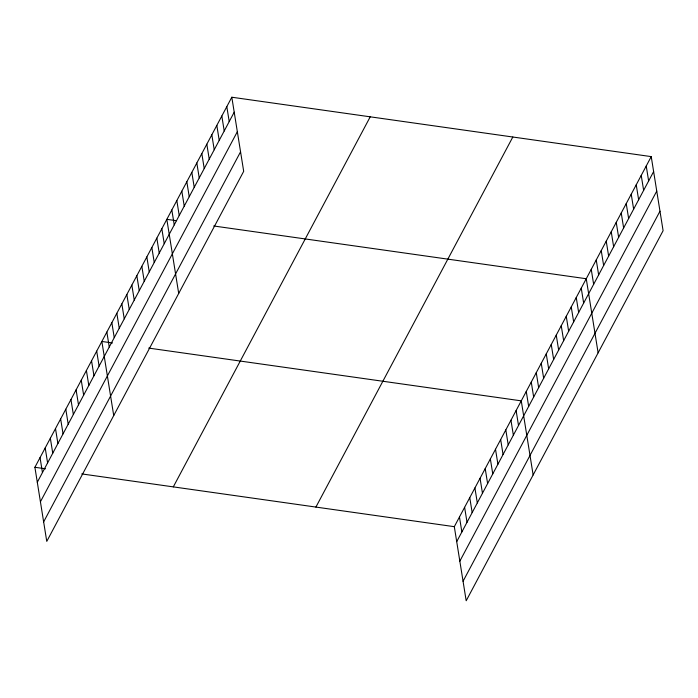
<?xml version="1.0" encoding="UTF-8"?>
<svg xmlns="http://www.w3.org/2000/svg" width="698" height="698" viewBox="0 0 698 698"><rect width="100%" height="100%" fill="white"/><g stroke="black" fill="none" stroke-linecap="round" stroke-linejoin="round"><path stroke-width="1.05" d="M231.815 97.223L243.689 171.324L46.766 541.386L34.9 467.285L231.815 97.223L651.234 156.614L663.1 230.715L466.185 600.777L454.311 526.676L651.234 156.614M37.299 482.248L234.214 112.186M40.423 501.766L237.337 131.704M43.642 521.868L240.566 151.806M173.305 486.881L370.228 116.819M315.906 507.08L512.821 137.017M456.71 541.648L653.625 171.586M459.834 561.157L656.757 191.095M463.053 581.268L659.976 211.206M176.419 220.699L166.831 219.338L178.705 293.448M213.684 225.978L586.25 278.738L598.116 352.839M112.5 342.971L101.856 341.462L113.722 415.563M148.7 348.093L521.266 400.853L533.132 474.963M34.9 467.285L45.545 468.786M81.745 473.916L454.311 526.676M646.235 166.011L648.634 180.974M641.235 175.399L643.635 190.371M636.236 184.796L638.635 199.768M631.236 194.192L633.636 209.156M626.237 203.58L628.636 218.553M621.237 212.977L623.637 227.949M616.238 222.374L618.637 237.337M611.239 231.762L613.638 246.734M606.239 241.159L608.639 256.131M601.24 250.556L603.639 265.519M596.249 259.944L598.64 274.916M591.25 269.341L593.64 284.313M581.251 288.126L583.65 303.098M576.251 297.523L578.651 312.495M571.252 306.919L573.651 321.883M566.253 316.307L568.652 331.28M561.253 325.704L563.652 340.676M556.254 335.101L558.653 350.064M551.254 344.489L553.654 359.461M546.255 353.886L548.654 368.858M541.255 363.283L543.655 378.246M536.265 372.671L538.655 387.643M531.265 382.068L533.656 397.04M526.266 391.465L528.665 406.428M516.119 410.537L518.509 425.501M510.962 420.213L513.362 435.186M505.814 429.889L508.214 444.862M500.667 439.566L503.066 454.538M495.51 449.25L497.91 464.214M490.362 458.926L492.762 473.898M485.215 468.602L487.614 483.574M480.067 478.287L482.458 493.25M474.91 487.963L477.31 502.935M469.763 497.639L472.162 512.611M464.615 507.324L467.014 522.287M459.467 517L461.858 531.972M226.815 106.611L229.214 121.583M221.824 116.008L224.215 130.98M216.825 125.404L219.216 140.368M211.826 134.793L214.225 149.765M206.826 144.189L209.226 159.161M201.827 153.586L204.226 168.55M196.827 162.974L199.227 177.946M191.828 172.371L194.227 187.343M186.828 181.768L189.228 196.731M181.829 191.156L184.228 206.128M176.83 200.553L179.229 215.525M171.83 209.95L174.23 224.913M161.84 228.735L164.231 243.707M156.841 238.131L159.231 253.095M151.841 247.52L154.241 262.492M146.842 256.916L149.241 271.888M141.842 266.313L144.242 281.277M136.843 275.701L139.242 290.673M131.843 285.098L134.243 300.07M126.844 294.495L129.243 309.458M121.845 303.883L124.244 318.855M116.845 313.28L119.245 328.252M111.846 322.677L114.245 337.64M106.855 332.065L109.246 347.037M96.699 351.138L99.099 366.11M91.551 360.814L93.951 375.786M86.404 370.498L88.803 385.462M81.247 380.174L83.647 395.147M76.099 389.85L78.499 404.823M70.952 399.535L73.351 414.499M65.804 409.211L68.195 424.183M60.647 418.887L63.047 433.859M55.5 428.572L57.899 443.535M50.352 438.248L52.751 453.22M45.204 447.924L47.595 462.896M40.048 457.6L42.447 472.572"/></g></svg>
